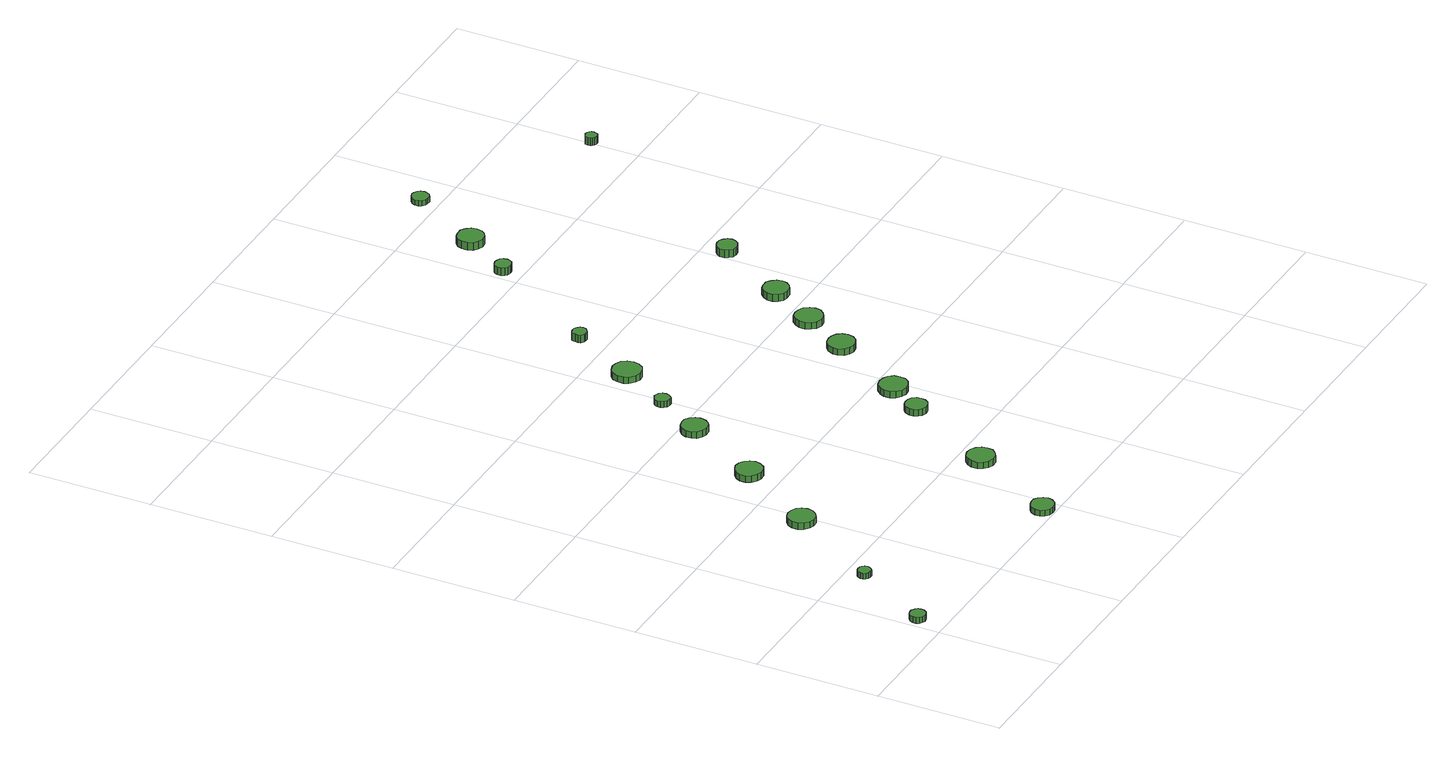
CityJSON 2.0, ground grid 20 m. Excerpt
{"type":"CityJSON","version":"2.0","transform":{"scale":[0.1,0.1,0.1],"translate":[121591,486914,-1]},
"CityObjects":{
"tree1":{"type":"SolitaryVegetationObject","attributes":{"function":"something"},"geometry":[{"type":"MultiSurface","lod":"1","boundaries":[[[0,1,2,3,4,5,6,7,8,9,10,11,12,13,14]],[[15,16,17,18,19,20,21,22,23,24,25,26,27,28,29]],[[0,29,28,1]],[[1,28,27,2]],[[2,27,26,3]],[[3,26,25,4]],[[4,25,24,5]],[[5,24,23,6]],[[6,23,22,7]],[[7,22,21,8]],[[8,21,20,9]],[[9,20,19,10]],[[10,19,18,11]],[[11,18,17,12]],[[12,17,16,13]],[[13,16,15,14]],[[14,15,29,0]]]}]},
"tree2":{"type":"SolitaryVegetationObject","attributes":{"function":"something"},"geometry":[{"type":"MultiSurface","lod":"1","boundaries":[[[30,31,32,33,34,35,36,37,38,39,40,41,42,43,44]],[[45,46,47,48,49,50,51,52,53,54,55,56,57,58,59]],[[30,59,58,31]],[[31,58,57,32]],[[32,57,56,33]],[[33,56,55,34]],[[34,55,54,35]],[[35,54,53,36]],[[36,53,52,37]],[[37,52,51,38]],[[38,51,50,39]],[[39,50,49,40]],[[40,49,48,41]],[[41,48,47,42]],[[42,47,46,43]],[[43,46,45,44]],[[44,45,59,30]]]}]},
"tree3":{"type":"SolitaryVegetationObject","attributes":{"function":"something"},"geometry":[{"type":"MultiSurface","lod":"1","boundaries":[[[60,61,62,63,64,65,66,67,68,69,70,71,72,73,74]],[[75,76,77,78,79,80,81,82,83,84,85,86,87,88,89]],[[60,89,88,61]],[[61,88,87,62]],[[62,87,86,63]],[[63,86,85,64]],[[64,85,84,65]],[[65,84,83,66]],[[66,83,82,67]],[[67,82,81,68]],[[68,81,80,69]],[[69,80,79,70]],[[70,79,78,71]],[[71,78,77,72]],[[72,77,76,73]],[[73,76,75,74]],[[74,75,89,60]]]}]},
"tree4":{"type":"SolitaryVegetationObject","attributes":{"function":"something"},"geometry":[{"type":"MultiSurface","lod":"1","boundaries":[[[90,91,92,93,94,95,96,97,98,99,100,101,102,103,104]],[[105,106,107,108,109,110,111,112,113,114,115,116,117,118,119]],[[90,119,118,91]],[[91,118,117,92]],[[92,117,116,93]],[[93,116,115,94]],[[94,115,114,95]],[[95,114,113,96]],[[96,113,112,97]],[[97,112,111,98]],[[98,111,110,99]],[[99,110,109,100]],[[100,109,108,101]],[[101,108,107,102]],[[102,107,106,103]],[[103,106,105,104]],[[104,105,119,90]]]}]},
"tree5":{"type":"SolitaryVegetationObject","attributes":{"function":"something"},"geometry":[{"type":"MultiSurface","lod":"1","boundaries":[[[120,121,122,123,124,125,126,127,128,129,130,131,132,133,134]],[[135,136,137,138,139,140,141,142,143,144,145,146,147,148,149]],[[120,149,148,121]],[[121,148,147,122]],[[122,147,146,123]],[[123,146,145,124]],[[124,145,144,125]],[[125,144,143,126]],[[126,143,142,127]],[[127,142,141,128]],[[128,141,140,129]],[[129,140,139,130]],[[130,139,138,131]],[[131,138,137,132]],[[132,137,136,133]],[[133,136,135,134]],[[134,135,149,120]]]}]},
"tree6":{"type":"SolitaryVegetationObject","attributes":{"function":"something"},"geometry":[{"type":"MultiSurface","lod":"1","boundaries":[[[150,151,152,153,154,155,156,157,158,159,160,161,162,163,164]],[[165,166,167,168,169,170,171,172,173,174,175,176,177,178,179]],[[150,179,178,151]],[[151,178,177,152]],[[152,177,176,153]],[[153,176,175,154]],[[154,175,174,155]],[[155,174,173,156]],[[156,173,172,157]],[[157,172,171,158]],[[158,171,170,159]],[[159,170,169,160]],[[160,169,168,161]],[[161,168,167,162]],[[162,167,166,163]],[[163,166,165,164]],[[164,165,179,150]]]}]},
"tree7":{"type":"SolitaryVegetationObject","attributes":{"function":"something"},"geometry":[{"type":"MultiSurface","lod":"1","boundaries":[[[180,181,182,183,184,185,186,187,188,189,190,191,192,193,194]],[[195,196,197,198,199,200,201,202,203,204,205,206,207,208,209]],[[180,209,208,181]],[[181,208,207,182]],[[182,207,206,183]],[[183,206,205,184]],[[184,205,204,185]],[[185,204,203,186]],[[186,203,202,187]],[[187,202,201,188]],[[188,201,200,189]],[[189,200,199,190]],[[190,199,198,191]],[[191,198,197,192]],[[192,197,196,193]],[[193,196,195,194]],[[194,195,209,180]]]}]},
"tree8":{"type":"SolitaryVegetationObject","attributes":{"function":"something"},"geometry":[{"type":"MultiSurface","lod":"1","boundaries":[[[210,211,212,213,214,215,216,217,218,219,220,221,222,223,224]],[[225,226,227,228,229,230,231,232,233,234,235,236,237,238,239]],[[210,239,238,211]],[[211,238,237,212]],[[212,237,236,213]],[[213,236,235,214]],[[214,235,234,215]],[[215,234,233,216]],[[216,233,232,217]],[[217,232,231,218]],[[218,231,230,219]],[[219,230,229,220]],[[220,229,228,221]],[[221,228,227,222]],[[222,227,226,223]],[[223,226,225,224]],[[224,225,239,210]]]}]},
"tree9":{"type":"SolitaryVegetationObject","attributes":{"function":"something"},"geometry":[{"type":"MultiSurface","lod":"1","boundaries":[[[240,241,242,243,244,245,246,247,248,249,250,251,252,253,254]],[[255,256,257,258,259,260,261,262,263,264,265,266,267,268,269]],[[240,269,268,241]],[[241,268,267,242]],[[242,267,266,243]],[[243,266,265,244]],[[244,265,264,245]],[[245,264,263,246]],[[246,263,262,247]],[[247,262,261,248]],[[248,261,260,249]],[[249,260,259,250]],[[250,259,258,251]],[[251,258,257,252]],[[252,257,256,253]],[[253,256,255,254]],[[254,255,269,240]]]}]},
"tree10":{"type":"SolitaryVegetationObject","attributes":{"function":"something"},"geometry":[{"type":"MultiSurface","lod":"1","boundaries":[[[270,271,272,273,274,275,276,277,278,279,280,281,282,283,284]],[[285,286,287,288,289,290,291,292,293,294,295,296,297,298,299]],[[270,299,298,271]],[[271,298,297,272]],[[272,297,296,273]],[[273,296,295,274]],[[274,295,294,275]],[[275,294,293,276]],[[276,293,292,277]],[[277,292,291,278]],[[278,291,290,279]],[[279,290,289,280]],[[280,289,288,281]],[[281,288,287,282]],[[282,287,286,283]],[[283,286,285,284]],[[284,285,299,270]]]}]},
"tree11":{"type":"SolitaryVegetationObject","attributes":{"function":"something"},"geometry":[{"type":"MultiSurface","lod":"1","boundaries":[[[300,301,302,303,304,305,306,307,308,309,310,311,312,313,314]],[[315,316,317,318,319,320,321,322,323,324,325,326,327,328,329]],[[300,329,328,301]],[[301,328,327,302]],[[302,327,326,303]],[[303,326,325,304]],[[304,325,324,305]],[[305,324,323,306]],[[306,323,322,307]],[[307,322,321,308]],[[308,321,320,309]],[[309,320,319,310]],[[310,319,318,311]],[[311,318,317,312]],[[312,317,316,313]],[[313,316,315,314]],[[314,315,329,300]]]}]},
"tree12":{"type":"SolitaryVegetationObject","attributes":{"function":"something"},"geometry":[{"type":"MultiSurface","lod":"1","boundaries":[[[330,331,332,333,334,335,336,337,338,339,340,341,342,343,344]],[[345,346,347,348,349,350,351,352,353,354,355,356,357,358,359]],[[330,359,358,331]],[[331,358,357,332]],[[332,357,356,333]],[[333,356,355,334]],[[334,355,354,335]],[[335,354,353,336]],[[336,353,352,337]],[[337,352,351,338]],[[338,351,350,339]],[[339,350,349,340]],[[340,349,348,341]],[[341,348,347,342]],[[342,347,346,343]],[[343,346,345,344]],[[344,345,359,330]]]}]},
"tree13":{"type":"SolitaryVegetationObject","attributes":{"function":"something"},"geometry":[{"type":"MultiSurface","lod":"1","boundaries":[[[360,361,362,363,364,365,366,367,368,369,370,371,372,373,374]],[[375,376,377,378,379,380,381,382,383,384,385,386,387,388,389]],[[360,389,388,361]],[[361,388,387,362]],[[362,387,386,363]],[[363,386,385,364]],[[364,385,384,365]],[[365,384,383,366]],[[366,383,382,367]],[[367,382,381,368]],[[368,381,380,369]],[[369,380,379,370]],[[370,379,378,371]],[[371,378,377,372]],[[372,377,376,373]],[[373,376,375,374]],[[374,375,389,360]]]}]},
"tree14":{"type":"SolitaryVegetationObject","attributes":{"function":"something"},"geometry":[{"type":"MultiSurface","lod":"1","boundaries":[[[390,391,392,393,394,395,396,397,398,399,400,401,402,403,404]],[[405,406,407,408,409,410,411,412,413,414,415,416,417,418,419]],[[390,419,418,391]],[[391,418,417,392]],[[392,417,416,393]],[[393,416,415,394]],[[394,415,414,395]],[[395,414,413,396]],[[396,413,412,397]],[[397,412,411,398]],[[398,411,410,399]],[[399,410,409,400]],[[400,409,408,401]],[[401,408,407,402]],[[402,407,406,403]],[[403,406,405,404]],[[404,405,419,390]]]}]},
"tree15":{"type":"SolitaryVegetationObject","attributes":{"function":"something"},"geometry":[{"type":"MultiSurface","lod":"1","boundaries":[[[420,421,422,423,424,425,426,427,428,429,430,431,432,433,434]],[[435,436,437,438,439,440,441,442,443,444,445,446,447,448,449]],[[420,449,448,421]],[[421,448,447,422]],[[422,447,446,423]],[[423,446,445,424]],[[424,445,444,425]],[[425,444,443,426]],[[426,443,442,427]],[[427,442,441,428]],[[428,441,440,429]],[[429,440,439,430]],[[430,439,438,431]],[[431,438,437,432]],[[432,437,436,433]],[[433,436,435,434]],[[434,435,449,420]]]}]},
"tree16":{"type":"SolitaryVegetationObject","attributes":{"function":"something"},"geometry":[{"type":"MultiSurface","lod":"1","boundaries":[[[450,451,452,453,454,455,456,457,458,459,460,461,462,463,464]],[[465,466,467,468,469,470,471,472,473,474,475,476,477,478,479]],[[450,479,478,451]],[[451,478,477,452]],[[452,477,476,453]],[[453,476,475,454]],[[454,475,474,455]],[[455,474,473,456]],[[456,473,472,457]],[[457,472,471,458]],[[458,471,470,459]],[[459,470,469,460]],[[460,469,468,461]],[[461,468,467,462]],[[462,467,466,463]],[[463,466,465,464]],[[464,465,479,450]]]}]},
"tree17":{"type":"SolitaryVegetationObject","attributes":{"function":"something"},"geometry":[{"type":"MultiSurface","lod":"1","boundaries":[[[480,481,482,483,484,485,486,487,488,489,490,491,492,493,494]],[[495,496,497,498,499,500,501,502,503,504,505,506,507,508,509]],[[480,509,508,481]],[[481,508,507,482]],[[482,507,506,483]],[[483,506,505,484]],[[484,505,504,485]],[[485,504,503,486]],[[486,503,502,487]],[[487,502,501,488]],[[488,501,500,489]],[[489,500,499,490]],[[490,499,498,491]],[[491,498,497,492]],[[492,497,496,493]],[[493,496,495,494]],[[494,495,509,480]]]}]},
"tree18":{"type":"SolitaryVegetationObject","attributes":{"function":"something"},"geometry":[{"type":"MultiSurface","lod":"1","boundaries":[[[510,511,512,513,514,515,516,517,518,519,520,521,522,523,524]],[[525,526,527,528,529,530,531,532,533,534,535,536,537,538,539]],[[510,539,538,511]],[[511,538,537,512]],[[512,537,536,513]],[[513,536,535,514]],[[514,535,534,515]],[[515,534,533,516]],[[516,533,532,517]],[[517,532,531,518]],[[518,531,530,519]],[[519,530,529,520]],[[520,529,528,521]],[[521,528,527,522]],[[522,527,526,523]],[[523,526,525,524]],[[524,525,539,510]]]}]},
"tree19":{"type":"SolitaryVegetationObject","attributes":{"function":"something"},"geometry":[{"type":"MultiSurface","lod":"1","boundaries":[[[540,541,542,543,544,545,546,547,548,549,550,551,552,553,554]],[[555,556,557,558,559,560,561,562,563,564,565,566,567,568,569]],[[540,569,568,541]],[[541,568,567,542]],[[542,567,566,543]],[[543,566,565,544]],[[544,565,564,545]],[[545,564,563,546]],[[546,563,562,547]],[[547,562,561,548]],[[548,561,560,549]],[[549,560,559,550]],[[550,559,558,551]],[[551,558,557,552]],[[552,557,556,553]],[[553,556,555,554]],[[554,555,569,540]]]}]},
"tree20":{"type":"SolitaryVegetationObject","attributes":{"function":"something"},"geometry":[{"type":"MultiSurface","lod":"1","boundaries":[[[570,571,572,573,574,575,576,577,578,579,580,581,582,583,584]],[[585,586,587,588,589,590,591,592,593,594,595,596,597,598,599]],[[570,599,598,571]],[[571,598,597,572]],[[572,597,596,573]],[[573,596,595,574]],[[574,595,594,575]],[[575,594,593,576]],[[576,593,592,577]],[[577,592,591,578]],[[578,591,590,579]],[[579,590,589,580]],[[580,589,588,581]],[[581,588,587,582]],[[582,587,586,583]],[[583,586,585,584]],[[584,585,599,570]]]}]}
},
"vertices":[
[34,46,16],[33,51,16],[30,55,16],[25,58,16],[20,58,16],[15,57,16],[11,53,16],[9,48,16],[9,43,16],[11,38,16],[15,35,16],[20,33,16],[25,34,16],[30,36,16],[33,41,16],[33,41,6],[30,36,6],[25,34,6],[20,33,6],[15,35,6],[11,38,6],[9,43,6],[9,48,6],[11,53,6],[15,57,6],[20,58,6],[25,58,6],[30,55,6],[33,51,6],[34,46,6],
[106,171,16],[105,175,16],[102,179,16],[99,181,16],[94,181,16],[90,180,16],[87,177,16],[85,173,16],[85,169,16],[87,165,16],[90,162,16],[94,161,16],[99,161,16],[102,163,16],[105,167,16],[105,167,6],[102,163,6],[99,161,6],[94,161,6],[90,162,6],[87,165,6],[85,169,6],[85,173,6],[87,177,6],[90,180,6],[94,181,6],[99,181,6],[102,179,6],[105,175,6],[106,171,6],
[210,322,17],[208,331,17],[203,338,17],[195,342,17],[186,343,17],[178,341,17],[171,335,17],[167,326,17],[167,317,17],[171,309,17],[178,303,17],[186,300,17],[195,301,17],[203,306,17],[208,313,17],[208,313,6],[203,306,6],[195,301,6],[186,300,6],[178,303,6],[171,309,6],[167,317,6],[167,326,6],[171,335,6],[178,341,6],[186,343,6],[195,342,6],[203,338,6],[208,331,6],[210,322,6],
[398,20,16],[396,28,16],[391,34,16],[385,38,16],[377,38,16],[370,36,16],[364,31,16],[361,24,16],[361,16,16],[364,9,16],[370,4,16],[377,2,16],[385,3,16],[391,6,16],[396,13,16],[396,13,6],[391,6,6],[385,3,6],[377,2,6],[370,4,6],[364,9,6],[361,16,6],[361,24,6],[364,31,6],[370,36,6],[377,38,6],[385,38,6],[391,34,6],[396,28,6],[398,20,6],
[294,450,17],[292,459,17],[287,466,17],[279,471,17],[270,472,17],[262,469,17],[255,463,17],[251,455,17],[251,446,17],[255,438,17],[262,432,17],[270,429,17],[279,430,17],[287,434,17],[292,442,17],[292,442,6],[287,434,6],[279,430,6],[270,429,6],[262,432,6],[255,438,6],[251,446,6],[251,455,6],[255,463,6],[262,469,6],[270,472,6],[279,471,6],[287,466,6],[292,459,6],[294,450,6],
[482,163,17],[481,172,17],[475,179,17],[467,184,17],[458,185,17],[449,182,17],[443,176,17],[439,168,17],[439,158,17],[443,150,17],[449,144,17],[458,141,17],[467,142,17],[475,147,17],[481,154,17],[481,154,6],[475,147,6],[467,142,6],[458,141,6],[449,144,6],[443,150,6],[439,158,6],[439,168,6],[443,176,6],[449,182,6],[458,185,6],[467,184,6],[475,179,6],[481,172,6],[482,163,6],
[367,578,17],[365,586,17],[360,593,17],[353,598,17],[344,598,17],[336,596,17],[329,590,17],[326,582,17],[326,573,17],[329,565,17],[336,560,17],[344,557,17],[353,558,17],[360,562,17],[365,569,17],[365,569,6],[360,562,6],[353,558,6],[344,557,6],[336,560,6],[329,565,6],[326,573,6],[326,582,6],[329,590,6],[336,596,6],[344,598,6],[353,598,6],[360,593,6],[365,586,6],[367,578,6],
[407,655,16],[406,660,16],[403,665,16],[399,667,16],[394,668,16],[389,666,16],[385,663,16],[383,658,16],[383,653,16],[385,648,16],[389,644,16],[394,643,16],[399,643,16],[403,646,16],[406,650,16],[406,650,6],[403,646,6],[399,643,6],[394,643,6],[389,644,6],[385,648,6],[383,653,6],[383,658,6],[385,663,6],[389,666,6],[394,668,6],[399,667,6],[403,665,6],[406,660,6],[407,655,6],
[563,313,17],[562,320,17],[558,326,17],[551,329,17],[544,330,17],[537,328,17],[532,323,17],[529,316,17],[529,309,17],[532,302,17],[537,298,17],[544,295,17],[551,296,17],[558,300,17],[562,306,17],[562,306,6],[558,300,6],[551,296,6],[544,295,6],[537,298,6],[532,302,6],[529,309,6],[529,316,6],[532,323,6],[537,328,6],[544,330,6],[551,329,6],[558,326,6],[562,320,6],[563,313,6],
[464,737,17],[462,747,17],[457,755,17],[448,759,17],[439,760,17],[430,757,17],[422,751,17],[419,742,17],[419,732,17],[422,724,17],[430,717,17],[439,714,17],[448,715,17],[457,720,17],[462,728,17],[462,728,6],[457,720,6],[448,715,6],[439,714,6],[430,717,6],[422,724,6],[419,732,6],[419,742,6],[422,751,6],[430,757,6],[439,760,6],[448,759,6],[457,755,6],[462,747,6],[464,737,6],
[603,368,17],[602,377,17],[596,385,17],[588,389,17],[579,390,17],[570,388,17],[563,381,17],[559,373,17],[559,363,17],[563,355,17],[570,349,17],[579,346,17],[588,347,17],[596,351,17],[602,359,17],[602,359,6],[596,351,6],[588,347,6],[579,346,6],[570,349,6],[563,355,6],[559,363,6],[559,373,6],[563,381,6],[570,388,6],[579,390,6],[588,389,6],[596,385,6],[602,377,6],[603,368,6],
[514,846,19],[513,850,19],[510,854,19],[506,857,19],[501,857,19],[497,856,19],[493,853,19],[492,848,19],[492,844,19],[493,839,19],[497,836,19],[501,835,19],[506,835,19],[510,838,19],[513,841,19],[513,841,6],[510,838,6],[506,835,6],[501,835,6],[497,836,6],[493,839,6],[492,844,6],[492,848,6],[493,853,6],[497,856,6],[501,857,6],[506,857,6],[510,854,6],[513,850,6],[514,846,6],
[675,490,17],[673,499,17],[668,506,17],[660,510,17],[651,511,17],[643,509,17],[636,503,17],[632,494,17],[632,486,17],[636,477,17],[643,471,17],[651,469,17],[660,470,17],[668,474,17],[673,481,17],[673,481,6],[668,474,6],[660,470,6],[651,469,6],[643,471,6],[636,477,6],[632,486,6],[632,494,6],[636,503,6],[643,509,6],[651,511,6],[660,510,6],[668,506,6],[673,499,6],[675,490,6],
[720,566,17],[718,575,17],[712,583,17],[704,587,17],[695,588,17],[686,586,17],[680,579,17],[676,571,17],[676,562,17],[680,553,17],[686,547,17],[695,544,17],[704,545,17],[712,550,17],[718,557,17],[718,557,6],[712,550,6],[704,545,6],[695,544,6],[686,547,6],[680,553,6],[676,562,6],[676,571,6],[680,579,6],[686,586,6],[695,588,6],[704,587,6],[712,583,6],[718,575,6],[720,566,6],
[634,1032,20],[633,1037,20],[630,1042,20],[625,1044,20],[620,1045,20],[614,1043,20],[610,1040,20],[608,1035,20],[608,1029,20],[610,1024,20],[614,1021,20],[620,1019,20],[625,1020,20],[630,1022,20],[633,1027,20],[633,1027,7],[630,1022,7],[625,1020,7],[620,1019,7],[614,1021,7],[610,1024,7],[608,1029,7],[608,1035,7],[610,1040,7],[614,1043,7],[620,1045,7],[625,1044,7],[630,1042,7],[633,1037,7],[634,1032,7],
[765,644,18],[763,652,18],[758,659,18],[751,664,18],[742,664,18],[734,662,18],[728,656,18],[724,648,18],[724,640,18],[728,632,18],[734,626,18],[742,624,18],[751,625,18],[758,629,18],[763,636,18],[763,636,6],[758,629,6],[751,625,6],[742,624,6],[734,626,6],[728,632,6],[724,640,6],[724,648,6],[728,656,6],[734,662,6],[742,664,6],[751,664,6],[758,659,6],[763,652,6],[765,644,6],
[692,1111,19],[690,1119,19],[685,1126,19],[678,1131,19],[669,1131,19],[661,1129,19],[654,1123,19],[651,1115,19],[651,1106,19],[654,1098,19],[661,1093,19],[669,1090,19],[678,1091,19],[685,1095,19],[690,1102,19],[690,1102,6],[685,1095,6],[678,1091,6],[669,1090,6],[661,1093,6],[654,1098,6],[651,1106,6],[651,1115,6],[654,1123,6],[661,1129,6],[669,1131,6],[678,1131,6],[685,1126,6],[690,1119,6],[692,1111,6],
[828,758,24],[826,765,24],[822,770,24],[816,774,24],[809,774,24],[803,772,24],[798,768,24],[795,762,24],[795,755,24],[798,749,24],[803,744,24],[809,742,24],[816,743,24],[822,746,24],[826,752,24],[826,752,11],[822,746,11],[816,743,11],[809,742,11],[803,744,11],[798,749,11],[795,755,11],[795,762,11],[798,768,11],[803,772,11],[809,774,11],[816,774,11],[822,770,11],[826,765,11],[828,758,11],
[755,1229,16],[754,1235,16],[751,1239,16],[746,1242,16],[740,1243,16],[735,1241,16],[730,1237,16],[728,1232,16],[728,1226,16],[730,1221,16],[735,1217,16],[740,1216,16],[746,1216,16],[751,1219,16],[754,1224,16],[754,1224,7],[751,1219,7],[746,1216,7],[740,1216,7],[735,1217,7],[730,1221,7],[728,1226,7],[728,1232,7],[730,1237,7],[735,1241,7],[740,1243,7],[746,1242,7],[751,1239,7],[754,1235,7],[755,1229,7],
[1009,1077,22],[1008,1081,22],[1006,1084,22],[1003,1086,22],[999,1087,22],[995,1085,22],[992,1083,22],[991,1079,22],[991,1075,22],[992,1072,22],[995,1069,22],[999,1068,22],[1003,1068,22],[1006,1070,22],[1008,1074,22],[1008,1074,9],[1006,1070,9],[1003,1068,9],[999,1068,9],[995,1069,9],[992,1072,9],[991,1075,9],[991,1079,9],[992,1083,9],[995,1085,9],[999,1087,9],[1003,1086,9],[1006,1084,9],[1008,1081,9],[1009,1077,9]
]}
